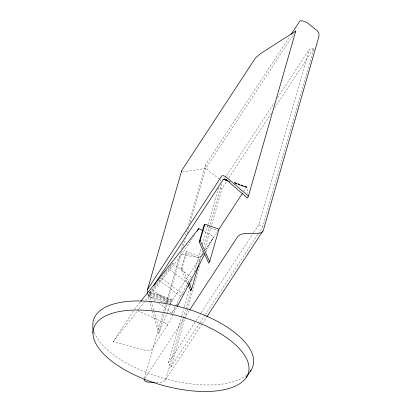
<?xml version="1.0" encoding="UTF-8"?>
<svg xmlns="http://www.w3.org/2000/svg" width="412" height="412" viewBox="0 0 412 412"><rect width="100%" height="100%" fill="white"/><g stroke="black" fill="none" stroke-linecap="round" stroke-linejoin="round"><path stroke-width="0.31" stroke-dasharray="2.06 1.54" d="M153.666 310.19L149.803 296.099L149.628 292.082L172.479 300.157L200.031 258.072L185.91 253.081L181.244 269.355L187.887 284.295M221.63 183.979L203.94 246.149M205.902 251.85L213.452 237.276C211.382 234.011 206.572 233.583 203.708 231.183M144.55 378.139L163.528 311.966M163.703 311.348L166.01 303.304M166.185 302.686L180.374 253.21M181.615 248.879L183.747 241.458M185.518 235.273L186.76 230.947M188.531 224.761L205.83 164.476L290.074 35.916M147.666 293.828L158.455 333.401L166.608 304.978M166.783 304.36L182.022 251.217M183.438 246.273L185.745 238.239M187.161 233.3L188.758 227.738M190.349 222.176L205.763 168.415L293.972 33.81M181.244 269.355L182.192 267.908L186.857 251.639L200.979 256.63L203.415 252.911M199.702 323.106L170.841 367.149L168.261 363.018L181.563 316.622M181.743 316.004L184.226 307.342M184.401 306.724L189.371 289.404M190.612 285.073L192.208 279.506M194.335 272.085L201.252 247.957M202.318 244.244L207.818 225.065M207.993 224.447L218.463 187.949L222.161 188.176L226.734 181.192M198.095 264.828L200.031 258.072M183.201 318.466L165.83 379.04C164.46 383.16 159.233 382.645 155.849 382.357M183.376 317.848L185.683 309.814M185.858 309.196L190.998 291.269M199.15 262.835L202.519 251.093M170.841 367.149L184.643 319.012M184.818 318.394L187.295 309.752M187.475 309.139L200.572 263.469M202.694 256.063L203.399 253.591M204.815 248.657L222.161 188.176M253.715 232.615L258.993 224.566L309.191 49.497L314.026 47.983L262.707 226.96L258.834 232.868M133.375 310.895L113.202 341.677L146.481 350.612L150.164 350.736L151.142 350.138L167.092 325.794L167.123 324.857L166.247 323.77L164.692 322.823L137.33 310.602M158.754 303.247L171.871 313.238L174.94 306.842M158.455 333.401L159.619 331.629L170.228 305.112M172.479 300.157L170.867 303.546L149.803 296.099M167.092 325.794L176.944 307.022M175.522 305.735L188.222 282.287A12.684 0.484 -61 0 1 190.56 278.461M182.547 294.807L183.417 293.153M176.887 305.199L178.247 302.784M176.614 305.683L175.09 308.325A12.684 0.484 -61 0 1 171.871 313.244M224.792 178.293L226.198 176.145M226.548 175.61L274.377 102.624M277.544 97.793L309.191 49.497M228.845 177.969L271.436 112.976M274.603 108.145L314.026 47.983M145.75 300.327L181.872 254.441L194.34 235.412M185.91 253.081L186.857 251.639M203.363 252.891C201.942 256.408 199.918 258.772 196.174 257.232L181.872 254.441M205.433 249.734L213.37 237.631M205.5 249.729L218.025 230.612L205.078 226.039M243.822 191.245C244.682 190.998 246.201 185.663 247.19 187.434L247.236 193.573M144.597 378.705L189.365 310.391M168.261 363.018L195.69 321.159M196.04 320.624L200.963 313.11M201.319 312.574L253.365 233.151M200.052 322.57L204.98 315.046M205.336 314.511L258.484 233.403M165.444 379.931L202.071 324.043M202.421 323.508L206.294 317.595M113.202 341.677L138.607 309.402M139.004 308.897L145.354 300.832M155.154 285.186A12.829 0.469 -52.7 0 1 159.13 280.057L165.114 272.507M165.511 272.002L167.107 269.989M154.819 285.629A12.829 0.469 -52.7 0 0 148.207 294.93A12.829 0.469 -52.7 0 0 152.692 289.883L161.859 278.306A12.829 0.469 -52.7 0 0 171.686 265.163A12.829 0.469 -52.7 0 0 170.027 266.332M134.415 309.304L140.42 301.78M205.763 168.415L182.382 171.902M234.279 182.47L247.051 186.966M234.516 182.665L247.154 187.13M234.186 182.604L246.69 187.022M229.221 181.089L230.416 181.512M234.613 182.99L247.19 187.434M229.046 181.059L230.251 181.486M235.061 183.185L246.489 187.223M235.417 183.67L246.273 187.506M149.803 291.634L172.731 299.735M149.525 292.767L172.154 300.765M149.515 293.746L171.742 301.605M149.613 294.904L171.294 302.568M150.097 297.325L165.67 302.83M258.993 224.566L262.707 226.96M219.287 179.06C214.956 174.657 206.942 172.134 205.557 165.387M172.829 263.191L191.446 277.374A12.684 0.484 -61 0 0 191.209 277.539M188.372 283.775L168.302 268.48A12.829 0.469 -52.7 0 1 169.708 266.724M161.859 278.306L181.934 293.602M159.13 280.057L181.378 297.011M152.692 289.883L170.892 303.757M148.16 295.172L156.236 301.327M220.08 179.812L220.75 180.744M182.192 267.908L188.835 282.848M153.836 310.803L159.619 331.629M246.798 374.961A83.003 36.647 16 0 1 163.343 378.242A83.003 36.647 16 0 1 93.967 331.32"/><path stroke-width="0.62" d="M153.676 285.727L223.35 179.405L224.664 179.071L226.827 180.24L247.272 197.868L248.431 196.102L295.739 31.116L260.745 53.483L255.44 58.015L181.785 170.413L147.62 289.27L147.578 293.282M218.973 229.17L209.641 261.708L208.693 263.155L199.238 241.895L203.904 225.622L204.852 224.18L218.973 229.17L242.426 193.382M199.238 241.895L200.186 240.448L204.852 224.18M188.145 284.867L190.699 290.614L191.055 289.389M190.699 290.614L191.647 289.167L198.512 265.225M144.246 379.246L144.02 379.998L144.334 380.703C147.218 382.913 151.214 382.032 154.572 382.336M147.62 289.27L221.568 176.135L222.712 175.522L225.488 176.429L248.431 196.102M206.649 317.055L263.381 230.179L319.032 36.096L318.8 32.934L316.838 30.2C311.524 27.393 307.043 20.09 300.302 20.811L299.591 21.393L291.135 34.304M177.242 306.456L204.713 254.127M246.35 377.392A80.515 35.545 16 0 0 150.833 310.746A80.515 35.545 16 0 0 115.824 364.162A80.515 35.545 16 0 0 246.35 377.392L250.918 370.403M295.033 32.193L295.739 31.116M197.111 231.183L198.842 228.542L203.168 230.89M189.716 309.855L238.007 236.164C243.631 231.498 251.984 234.227 258.52 233.578L261.548 232.605L262.995 231.07M140.822 301.275L198.842 228.542M224.664 179.071L226.574 179.73M226.09 179.689L227.295 180.116M224.061 179.029L227.038 180.08M223.634 179.148L227.846 180.631M223.35 179.405L228.176 181.11M200.186 240.448L209.641 261.708M189.093 283.425L191.647 289.167M181.558 170.923L181.584 171.361M92.988 333.03L92.818 324.671A83.003 36.647 16 0 1 184.978 308.207A83.003 36.647 16 0 1 250.249 371.361"/></g></svg>
